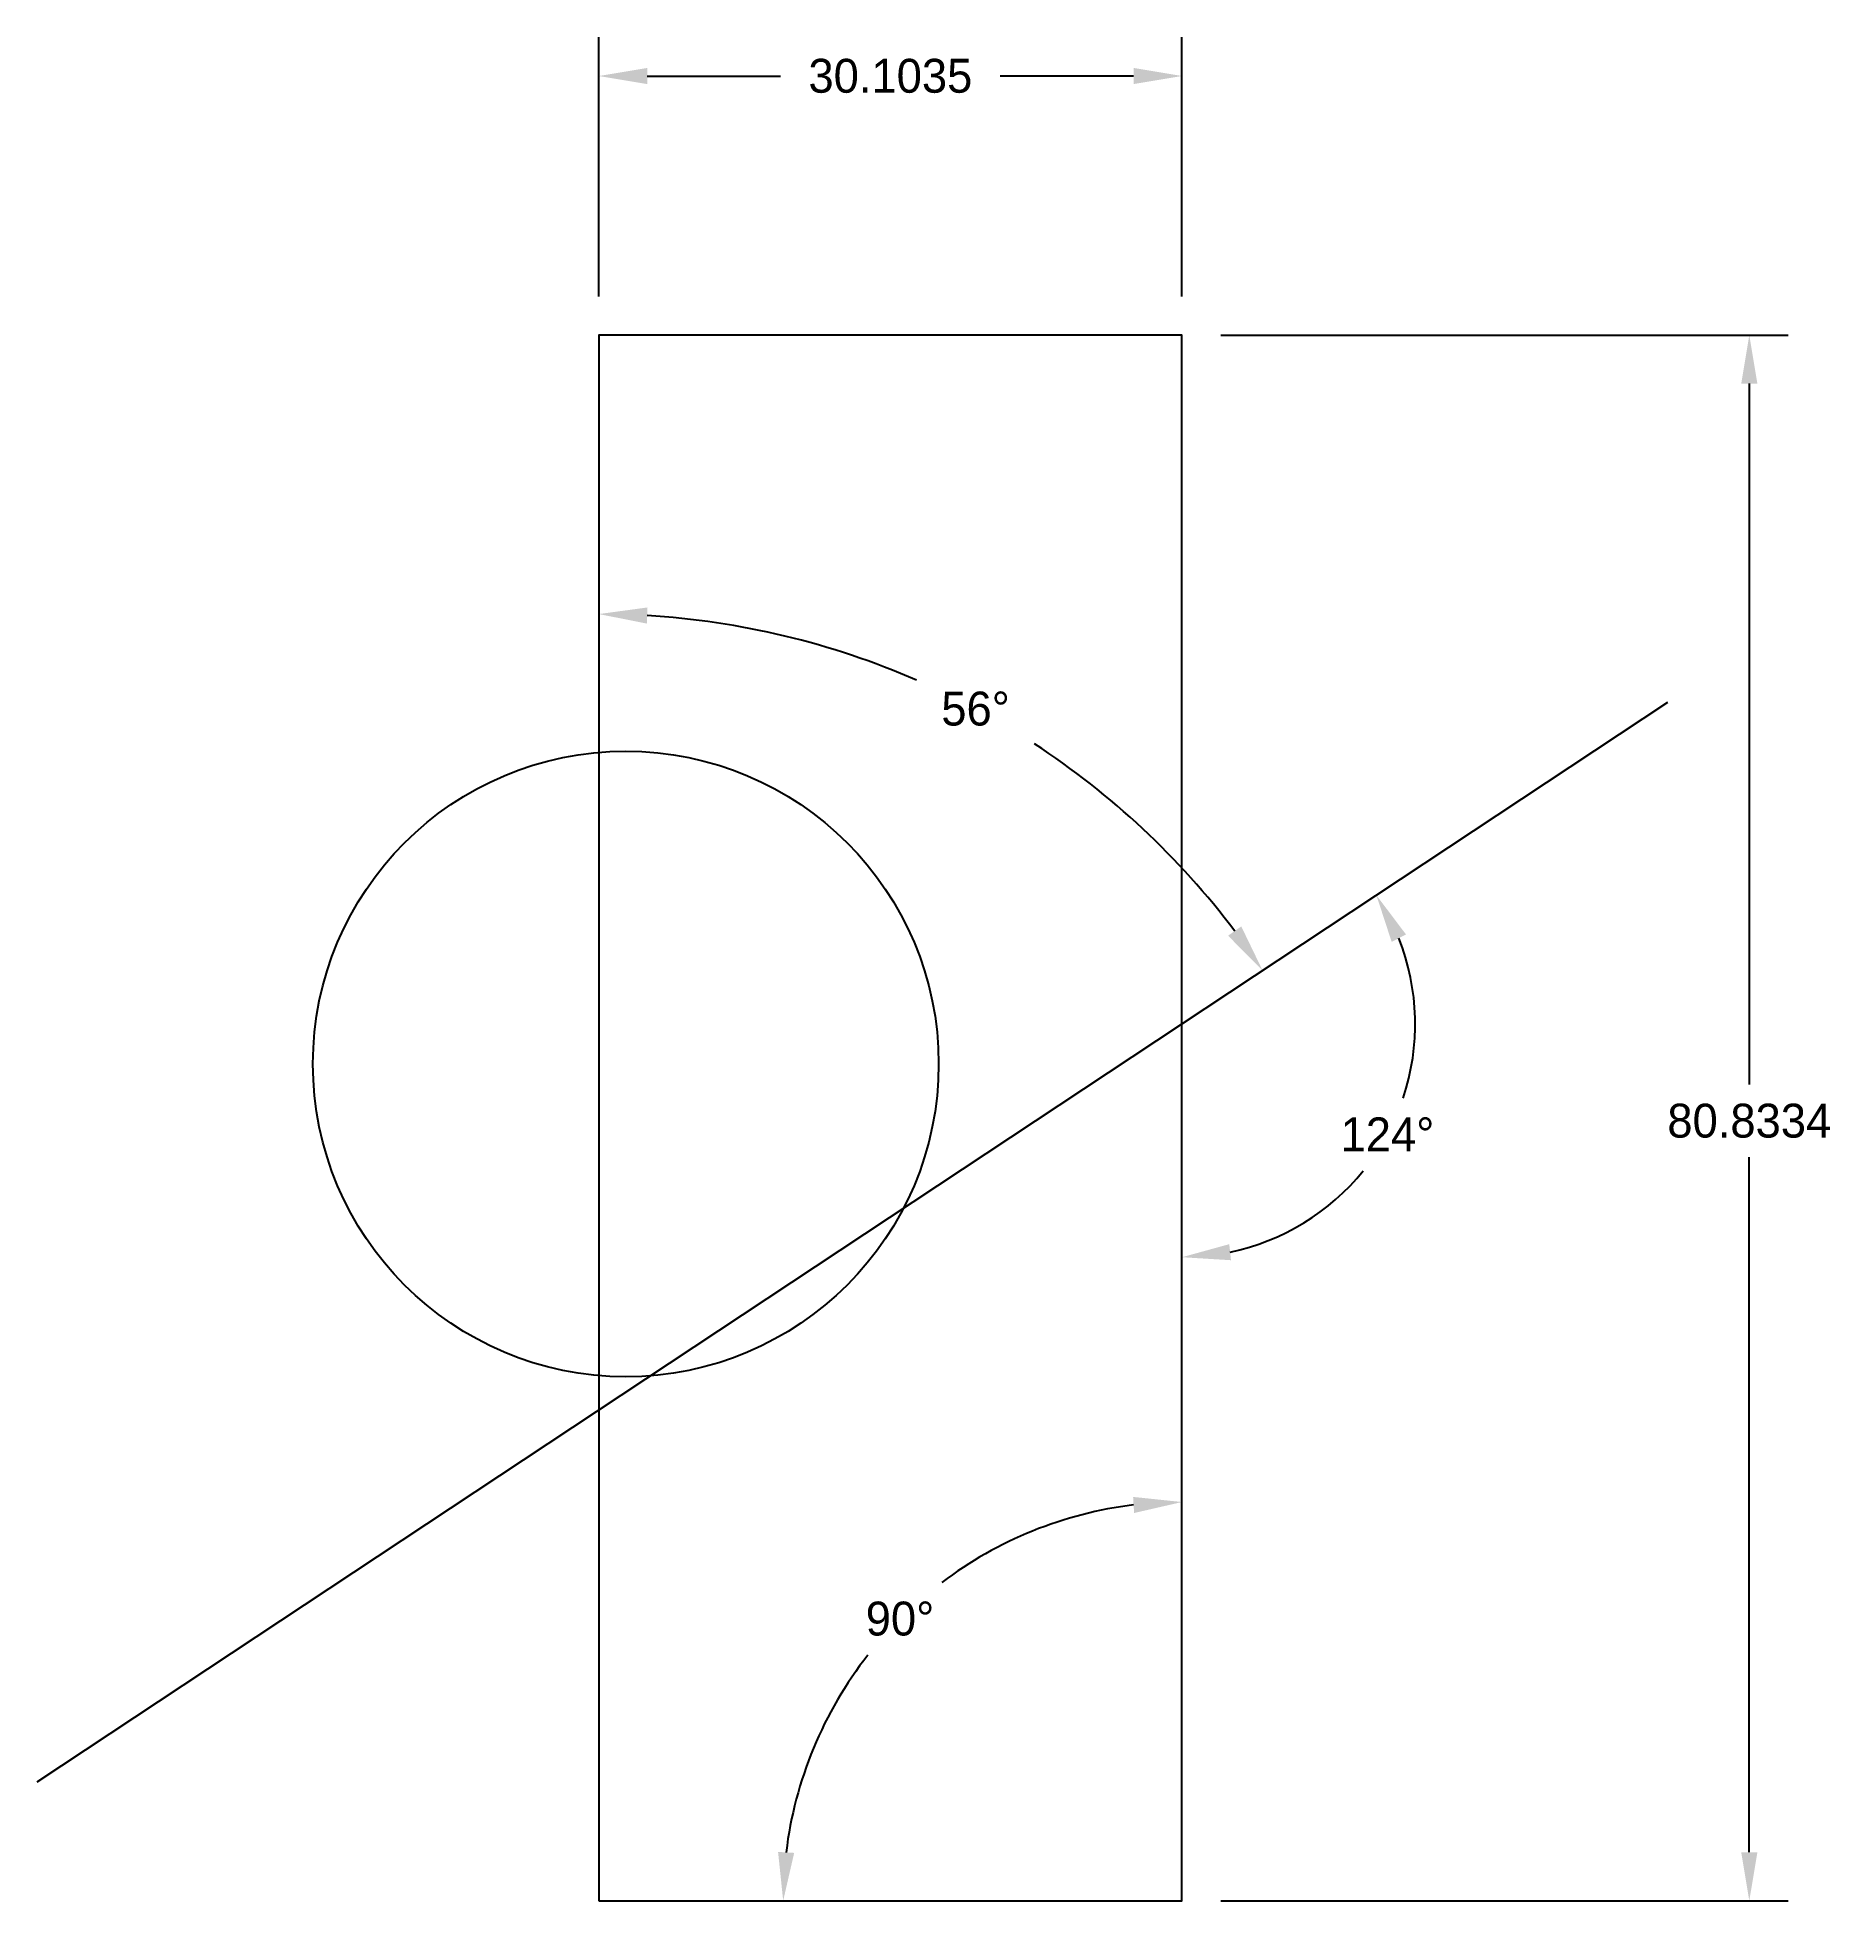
# Model space of a CAD drawing. Header units: millimetres. Extents: x 317.8 to 410.5, y 136.7 to 232.9.
import ezdxf

# ---------------------------------------------------------------- set-up
doc = ezdxf.new("R2010")
doc.units = ezdxf.units.MM
doc.layers.get('DEFPOINTS').update_dxf_attribs({"linetype": 'CONTINUOUS'})
doc.layers.add('OUTLINE', color=7, linetype='CONTINUOUS')
doc.dimstyles.new('SCALED_1_1', dxfattribs={"dimtxt": 1.75, "dimasz": 2.5, "dimexe": 2, "dimexo": 2, "dimgap": 1, "dimtad": 0, "dimtih": 1, "dimtoh": 1, "dimdec": 4, "dimzin": 0, "dimdsep": 46, "dimtxsty": 'Standard', "dimcen": 1.5, "dimadec": 0, "dimazin": 0, "dimtfac": 1, "dimtdec": 1, "dimtofl": 0, "dimtmove": 0, "dimatfit": 5, "dimfxl": 0, "dimtolj": 1, "dimtzin": 1, "dimarcsym": 0})

# ---------------------------------------------------------------- blocks, each defined once
blk = doc.blocks.new('*D1')
at = {"layer": 'DEFPOINTS', "color": 0, "linetype": 'ByBlock'}
for p in [(346.796, 217.548), (376.9, 217.548)]:
    blk.add_point(p, dxfattribs=at)
at = {"layer": 'OUTLINE', "color": 0, "linetype": 'ByBlock'}
for p, q in [((346.796, 219.548), (346.796, 232.927)), ((376.9, 219.548), (376.9, 232.927)), ((349.296, 230.927), (356.181, 230.927)), ((374.4, 230.927), (367.515, 230.927))]:
    blk.add_line(p, q, dxfattribs=at)
for points in [[(346.796, 230.927), (349.296, 230.511), (349.296, 231.344)], [(376.9, 230.927), (374.4, 230.511), (374.4, 231.344)]]:
    blk.add_solid(points, dxfattribs=at)
at = {"layer": 'OUTLINE', "color": 0, "linetype": 'ByBlock', "insert": (361.848, 230.927), "char_height": 1.75, "attachment_point": 5}
blk.add_mtext('\\A1;30.1035', dxfattribs=at)
blk = doc.blocks.new('*D4')
at = {"layer": 'DEFPOINTS', "color": 0, "linetype": 'ByBlock'}
for p in [(376.9, 217.548), (376.9, 136.715)]:
    blk.add_point(p, dxfattribs=at)
at = {"layer": 'OUTLINE', "color": 0, "linetype": 'ByBlock'}
for p, q in [((378.9, 217.548), (408.188, 217.548)), ((406.188, 215.048), (406.188, 178.854)), ((406.188, 139.215), (406.188, 175.104)), ((378.9, 136.715), (408.188, 136.715))]:
    blk.add_line(p, q, dxfattribs=at)
for points in [[(406.188, 217.548), (406.605, 215.048), (405.771, 215.048)], [(406.188, 136.715), (406.605, 139.215), (405.771, 139.215)]]:
    blk.add_solid(points, dxfattribs=at)
at = {"layer": 'OUTLINE', "color": 0, "linetype": 'ByBlock', "insert": (406.188, 176.979), "char_height": 1.75, "attachment_point": 5}
blk.add_mtext('\\A1;80.8334', dxfattribs=at)
blk = doc.blocks.new('*D0')
at = {"layer": 'DEFPOINTS', "color": 0, "linetype": 'ByBlock'}
for p in [(376.9, 217.548), (376.9, 181.981), (317.808, 142.847)]:
    blk.add_point(p, dxfattribs=at)
at = {"layer": 'OUTLINE', "color": 0, "linetype": 'ByBlock'}
for start, end in [(341.48904, 21.59687), (281.91771, 321.02885)]:
    blk.add_arc((376.9, 181.981), 12.041, start, end, dxfattribs=at)
for points in [[(386.939, 188.629), (388.465, 186.605), (387.726, 186.22)], [(376.9, 169.94), (379.343, 170.614), (379.43, 169.785)]]:
    blk.add_solid(points, dxfattribs=at)
at = {"layer": 'OUTLINE', "color": 0, "linetype": 'ByBlock', "insert": (387.507, 176.283), "char_height": 1.75, "attachment_point": 5}
blk.add_mtext('\\A1;124°', dxfattribs=at)
blk = doc.blocks.new('*D2')
at = {"layer": 'DEFPOINTS', "color": 0, "linetype": 'ByBlock'}
for p in [(346.796, 217.548), (401.986, 198.594), (346.796, 162.045)]:
    blk.add_point(p, dxfattribs=at)
at = {"layer": 'OUTLINE', "color": 0, "linetype": 'ByBlock'}
for start, end in [(66.47147, 86.51453), (37.00005, 56.82422)]:
    blk.add_arc((346.796, 162.045), 41.103, start, end, dxfattribs=at)
for points in [[(346.796, 203.147), (349.308, 203.488), (349.282, 202.655)], [(381.065, 184.739), (379.282, 186.54), (379.962, 187.021)]]:
    blk.add_solid(points, dxfattribs=at)
at = {"layer": 'OUTLINE', "color": 0, "linetype": 'ByBlock', "insert": (366.246, 198.254), "char_height": 1.75, "attachment_point": 5}
blk.add_mtext('\\A1;56°', dxfattribs=at)
blk = doc.blocks.new('*D3')
at = {"layer": 'DEFPOINTS', "color": 0, "linetype": 'ByBlock'}
blk.add_point((376.9, 136.715), dxfattribs=at)
blk.add_point((376.9, 136.715), dxfattribs=at)
blk.add_point((376.9, 136.715), dxfattribs=at)
at = {"layer": 'OUTLINE', "color": 0, "linetype": 'ByBlock'}
for start, end in [(96.9625, 127.04243), (141.97364, 173.0375)]:
    blk.add_arc((376.9, 136.715), 20.586, start, end, dxfattribs=at)
for points in [[(376.9, 157.3), (374.43, 156.733), (374.379, 157.564)], [(356.314, 136.715), (356.05, 139.235), (356.882, 139.185)]]:
    blk.add_solid(points, dxfattribs=at)
at = {"layer": 'OUTLINE', "color": 0, "linetype": 'ByBlock', "insert": (362.344, 151.271), "char_height": 1.75, "attachment_point": 5}
blk.add_mtext('\\A1;90°', dxfattribs=at)

msp = doc.modelspace()

# ---------------------------------------------------------------- linework, layer by layer
at = {"layer": 'OUTLINE'}
msp.add_line((317.80774, 142.84693), (401.986, 198.59413), dxfattribs=at)
msp.add_lwpolyline([(346.79628, 136.71474), (376.89976, 136.71474), (376.89976, 217.54817), (346.79628, 217.54817)], close=True, dxfattribs=at)
msp.add_circle((348.18996, 179.91882), 16.14986, dxfattribs=at)

# ---------------------------------------------------------------- dimensions: what is measured, and where the dimension line sits
dim = msp.add_linear_dim(base=(376.89976, 230.9275), p1=(346.79628, 217.54817), p2=(376.89976, 217.54817), dimstyle='SCALED_1_1', override={"dimzin": 1, "dimtzin": 0}, dxfattribs=at)
dim.commit()
dim.dimension.update_dxf_attribs({"geometry": '*D1', "text_midpoint": (361.84802, 230.9275)})
for base, line1, line2, picture, middle in [((382.16653, 171.15296), ((317.80774, 142.84693), (401.986, 198.59413)), ((376.89976, 136.71474), (376.89976, 217.54817)), '*D0', (387.50706, 176.28296)), ((368.47921, 196.96264), ((346.79628, 217.54817), (346.79628, 136.71474)), ((317.80774, 142.84693), (401.986, 198.59413)), '*D2', (366.2463, 198.25394)), ((364.63303, 153.24641), ((376.89976, 136.71474), (376.89976, 217.54817)), ((346.79628, 136.71474), (376.89976, 136.71474)), '*D3', (362.34351, 151.27099))]:
    dim = msp.add_angular_dim_2l(base=base, line1=line1, line2=line2, dimstyle='SCALED_1_1', override={"dimzin": 1, "dimtzin": 0}, dxfattribs=at)
    dim.commit()
    dim.dimension.update_dxf_attribs({"geometry": picture, "text_midpoint": middle})
dim = msp.add_linear_dim(base=(406.18804, 217.54817), p1=(376.89976, 136.71474), p2=(376.89976, 217.54817), angle=90, dimstyle='SCALED_1_1', override={"dimzin": 1, "dimtzin": 0}, dxfattribs=at)
dim.commit()
dim.dimension.update_dxf_attribs({"geometry": '*D4', "text_midpoint": (406.18804, 176.97911), "dimtype": 160})

doc.saveas('drawing.dxf')
